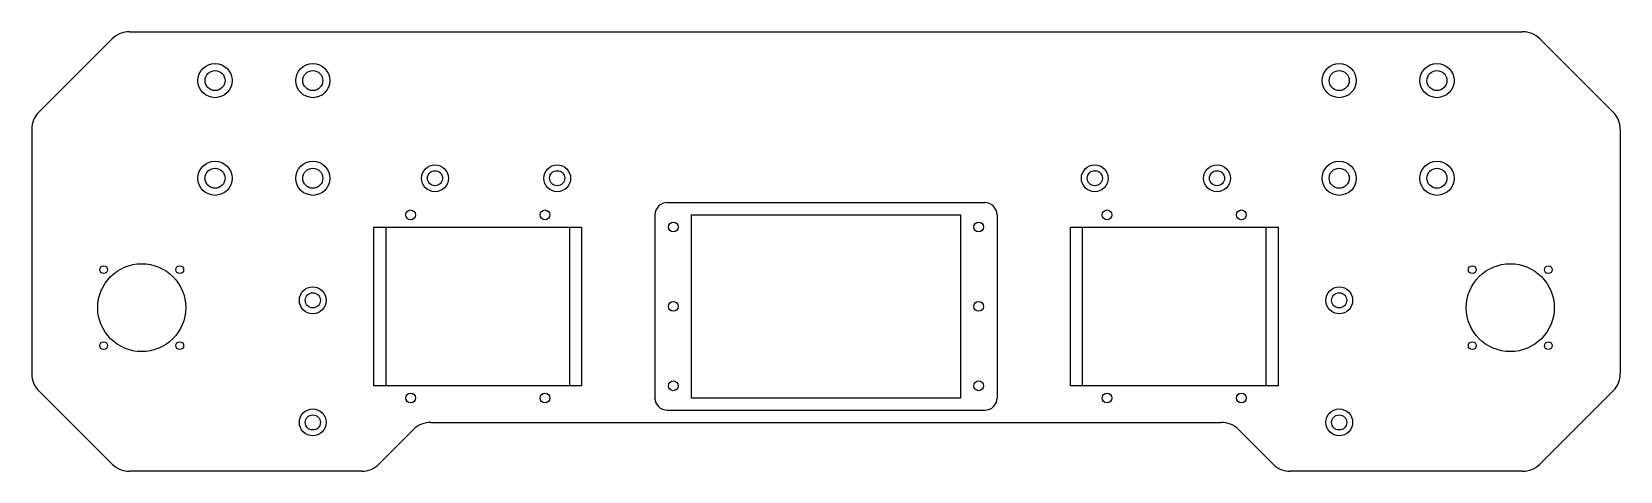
# Model space of a CAD drawing. Extents: x -325 to 325, y -90 to 90.
import ezdxf

# ---------------------------------------------------------------- set-up
doc = ezdxf.new("R2010")
doc.units = 0
doc.layers.add('Fusion002003', color=7, linetype='CONTINUOUS')

msp = doc.modelspace()

# ---------------------------------------------------------------- linework, layer by layer
at = {"layer": 'Fusion002003'}
for p, q in [((-322.071, 57.0711), (-292.071, 87.0711)), ((-322.071, 57.0711), (-292.071, 87.0711)), ((-322.071, 57.0711, -20), (-292.071, 87.0711, -20)), ((-322.071, 57.0711, -20), (-292.071, 87.0711, -20)), ((-292.071, 87.0711, -20), (-292.071, 87.0711)), ((-292.071, 87.0711, -20), (-292.071, 87.0711)), ((-285, 90), (285, 90)), ((-285, 90, -20), (285, 90, -20)), ((-285, 90), (285, 90)), ((-285, 90, -20), (285, 90, -20)), ((-285, 90, -20), (-285, 90)), ((-285, 90, -20), (-285, 90)), ((285, 90, -20), (285, 90)), ((285, 90, -20), (285, 90)), ((292.071, 87.0711), (322.071, 57.0711)), ((292.071, 87.0711, -20), (322.071, 57.0711, -20)), ((292.071, 87.0711, -20), (292.071, 87.0711)), ((292.071, 87.0711), (322.071, 57.0711)), ((292.071, 87.0711, -20), (322.071, 57.0711, -20)), ((292.071, 87.0711, -20), (292.071, 87.0711)), ((-245.9, 70, -20), (-245.9, 70, -9.5)), ((-245.9, 70, -20), (-245.9, 70, -9.5)), ((-205.9, 70, -20), (-205.9, 70, -9.5)), ((-205.9, 70, -20), (-205.9, 70, -9.5)), ((214.1, 70, -20), (214.1, 70, -9.5)), ((214.1, 70, -20), (214.1, 70, -9.5)), ((254.1, 70, -20), (254.1, 70, -9.5)), ((254.1, 70, -20), (254.1, 70, -9.5)), ((-322.071, 57.0711, -20), (-322.071, 57.0711)), ((-322.071, 57.0711, -20), (-322.071, 57.0711)), ((322.071, 57.0711, -20), (322.071, 57.0711)), ((322.071, 57.0711, -20), (322.071, 57.0711)), ((-325, 50), (-325, -50)), ((-325, 50, -20), (-325, -50, -20)), ((-325, 50, -20), (-325, -50, -20)), ((-325, 50), (-325, -50)), ((-325, 50, -20), (-325, 50)), ((-325, 50, -20), (-325, 50)), ((325, 50), (325, -50)), ((325, 50, -20), (325, -50, -20)), ((325, 50, -20), (325, 50)), ((325, 50), (325, -50)), ((325, 50, -20), (325, -50, -20)), ((325, 50, -20), (325, 50)), ((-245.9, 30, -20), (-245.9, 30, -9.5)), ((-245.9, 30, -20), (-245.9, 30, -9.5)), ((-205.9, 30, -20), (-205.9, 30, -9.5)), ((-205.9, 30, -20), (-205.9, 30, -9.5)), ((214.1, 30, -20), (214.1, 30, -9.5)), ((214.1, 30, -20), (214.1, 30, -9.5)), ((254.1, 30, -20), (254.1, 30, -9.5)), ((254.1, 30, -20), (254.1, 30, -9.5)), ((-65, 20), (65, 20)), ((-65, 20, -3), (-65, 20)), ((-65, 20, -3), (-65, 20)), ((-65, 20, -3), (65, 20, -3)), ((-65, 20), (65, 20)), ((-65, 20, -3), (65, 20, -3)), ((65, 20, -3), (65, 20)), ((65, 20, -3), (65, 20)), ((-70, 15), (-70, -60)), ((-70, 15, -3), (-70, 15)), ((-70, 15, -3), (-70, 15)), ((-70, 15, -3), (-70, -60, -3)), ((-70, 15), (-70, -60)), ((-70, 15, -3), (-70, -60, -3)), ((-55, 15, -3), (55, 15, -3)), ((-55, -60, -3), (-55, 15, -3)), ((-55, 15, -20), (55, 15, -20)), ((-55, -60, -20), (-55, 15, -20)), ((-55, 15, -20), (55, 15, -20)), ((-55, 15, -3), (55, 15, -3)), ((-55, 15, -20), (-55, 15, -3)), ((-55, -60, -20), (-55, 15, -20)), ((-55, 15, -20), (-55, 15, -3)), ((-55, -60, -3), (-55, 15, -3)), ((55, 15, -3), (55, -60, -3)), ((55, 15, -20), (55, -60, -20)), ((55, 15, -20), (55, 15, -3)), ((55, 15, -20), (55, 15, -3)), ((55, 15, -20), (55, -60, -20)), ((55, 15, -3), (55, -60, -3)), ((70, 15), (70, -60)), ((70, 15, -3), (70, 15)), ((70, 15, -3), (70, 15)), ((70, 15, -3), (70, -60, -3)), ((70, 15), (70, -60)), ((70, 15, -3), (70, -60, -3)), ((-185, -55, -9.5), (-185, 10, -9.5)), ((-185, 10, -9.5), (-180, 10, -9.5)), ((-185, 10, -9.5), (-185, 10, -6.5)), ((-185, -55, -9.5), (-185, 10, -9.5)), ((-185, -55, -6.5), (-185, 10, -6.5)), ((-185, -55, -6.5), (-185, 10, -6.5)), ((-185, 10, -6.5), (-180, 10, -6.5)), ((-185, 10, -6.5), (-180, 10, -6.5)), ((-185, 10, -9.5), (-185, 10, -6.5)), ((-185, 10, -9.5), (-180, 10, -9.5)), ((-180, 10), (-105, 10)), ((-180, -55), (-180, 10)), ((-180, 10, -20), (-105, 10, -20)), ((-180, -55, -20), (-180, 10, -20)), ((-180, 10, -20), (-180, 10, -9.5)), ((-180, -55, -20), (-180, 10, -20)), ((-180, -55, -9.5), (-180, 10, -9.5)), ((-180, -55, -9.5), (-180, 10, -9.5)), ((-180, -55, -6.5), (-180, 10, -6.5)), ((-180, 10, -20), (-180, 10, -9.5)), ((-180, 10, -20), (-105, 10, -20)), ((-180, 10), (-105, 10)), ((-180, 10, -6.5), (-180, 10)), ((-180, -55, -6.5), (-180, 10, -6.5)), ((-180, 10, -6.5), (-180, 10)), ((-180, -55), (-180, 10)), ((-105, 10), (-105, -55)), ((-105, 10, -20), (-105, -55, -20)), ((-105, 10, -20), (-105, 10, -9.5)), ((-105, 10, -20), (-105, -55, -20)), ((-105, 10, -9.5), (-105, -55, -9.5)), ((-105, 10, -9.5), (-100, 10, -9.5)), ((-105, 10, -9.5), (-105, -55, -9.5)), ((-105, 10, -6.5), (-100, 10, -6.5)), ((-105, 10, -6.5), (-105, -55, -6.5)), ((-105, 10, -20), (-105, 10, -9.5)), ((-105, 10, -9.5), (-100, 10, -9.5)), ((-105, 10, -6.5), (-100, 10, -6.5)), ((-105, 10, -6.5), (-105, 10)), ((-105, 10, -6.5), (-105, 10)), ((-105, 10, -6.5), (-105, -55, -6.5)), ((-105, 10), (-105, -55)), ((-100, 10, -9.5), (-100, -55, -9.5)), ((-100, 10, -9.5), (-100, 10, -6.5)), ((-100, 10, -9.5), (-100, -55, -9.5)), ((-100, 10, -6.5), (-100, -55, -6.5)), ((-100, 10, -6.5), (-100, -55, -6.5)), ((-100, 10, -9.5), (-100, 10, -6.5)), ((100, -55, -9.5), (100, 10, -9.5)), ((100, 10, -9.5), (105, 10, -9.5)), ((100, 10, -9.5), (100, 10, -6.5)), ((100, -55, -9.5), (100, 10, -9.5)), ((100, -55, -6.5), (100, 10, -6.5)), ((100, -55, -6.5), (100, 10, -6.5)), ((100, 10, -6.5), (105, 10, -6.5)), ((100, 10, -6.5), (105, 10, -6.5)), ((100, 10, -9.5), (100, 10, -6.5)), ((100, 10, -9.5), (105, 10, -9.5)), ((105, 10), (180, 10)), ((105, -55), (105, 10)), ((105, 10, -20), (180, 10, -20)), ((105, -55, -20), (105, 10, -20)), ((105, 10, -20), (105, 10, -9.5)), ((105, -55, -20), (105, 10, -20)), ((105, -55, -9.5), (105, 10, -9.5)), ((105, -55, -9.5), (105, 10, -9.5)), ((105, -55, -6.5), (105, 10, -6.5)), ((105, 10, -20), (105, 10, -9.5)), ((105, 10, -20), (180, 10, -20)), ((105, 10), (180, 10)), ((105, 10, -6.5), (105, 10)), ((105, -55, -6.5), (105, 10, -6.5)), ((105, 10, -6.5), (105, 10)), ((105, -55), (105, 10)), ((180, 10), (180, -55)), ((180, 10, -20), (180, -55, -20)), ((180, 10, -20), (180, 10, -9.5)), ((180, 10, -20), (180, -55, -20)), ((180, 10, -9.5), (180, -55, -9.5)), ((180, 10, -9.5), (185, 10, -9.5)), ((180, 10, -9.5), (180, -55, -9.5)), ((180, 10, -6.5), (185, 10, -6.5)), ((180, 10, -6.5), (180, -55, -6.5)), ((180, 10, -20), (180, 10, -9.5)), ((180, 10, -9.5), (185, 10, -9.5)), ((180, 10, -6.5), (185, 10, -6.5)), ((180, 10, -6.5), (180, 10)), ((180, 10, -6.5), (180, 10)), ((180, 10, -6.5), (180, -55, -6.5)), ((180, 10), (180, -55)), ((185, 10, -9.5), (185, -55, -9.5)), ((185, 10, -9.5), (185, 10, -6.5)), ((185, 10, -9.5), (185, -55, -9.5)), ((185, 10, -6.5), (185, -55, -6.5)), ((185, 10, -6.5), (185, -55, -6.5)), ((185, 10, -9.5), (185, 10, -6.5)), ((-325, -50, -20), (-325, -50)), ((-325, -50, -20), (-325, -50)), ((325, -50, -20), (325, -50)), ((325, -50, -20), (325, -50)), ((-322.071, -57.0711), (-292.071, -87.0711)), ((-322.071, -57.0711, -20), (-292.071, -87.0711, -20)), ((-322.071, -57.0711, -20), (-292.071, -87.0711, -20)), ((-322.071, -57.0711), (-292.071, -87.0711)), ((-322.071, -57.0711, -20), (-322.071, -57.0711)), ((-322.071, -57.0711, -20), (-322.071, -57.0711)), ((-180, -55, -9.5), (-185, -55, -9.5)), ((-185, -55, -9.5), (-185, -55, -6.5)), ((-180, -55, -6.5), (-185, -55, -6.5)), ((-180, -55, -9.5), (-185, -55, -9.5)), ((-185, -55, -9.5), (-185, -55, -6.5)), ((-180, -55, -6.5), (-185, -55, -6.5)), ((-105, -55), (-180, -55)), ((-105, -55, -20), (-180, -55, -20)), ((-180, -55, -20), (-180, -55, -9.5)), ((-105, -55, -20), (-180, -55, -20)), ((-180, -55, -20), (-180, -55, -9.5)), ((-180, -55, -6.5), (-180, -55)), ((-105, -55), (-180, -55)), ((-180, -55, -6.5), (-180, -55)), ((-105, -55, -20), (-105, -55, -9.5)), ((-100, -55, -9.5), (-105, -55, -9.5)), ((-100, -55, -6.5), (-105, -55, -6.5)), ((-105, -55, -6.5), (-105, -55)), ((-105, -55, -20), (-105, -55, -9.5)), ((-105, -55, -6.5), (-105, -55)), ((-100, -55, -6.5), (-105, -55, -6.5)), ((-100, -55, -9.5), (-105, -55, -9.5)), ((-100, -55, -9.5), (-100, -55, -6.5)), ((-100, -55, -9.5), (-100, -55, -6.5)), ((105, -55, -9.5), (100, -55, -9.5)), ((100, -55, -9.5), (100, -55, -6.5)), ((105, -55, -6.5), (100, -55, -6.5)), ((105, -55, -9.5), (100, -55, -9.5)), ((100, -55, -9.5), (100, -55, -6.5)), ((105, -55, -6.5), (100, -55, -6.5)), ((180, -55), (105, -55)), ((180, -55, -20), (105, -55, -20)), ((105, -55, -20), (105, -55, -9.5)), ((180, -55, -20), (105, -55, -20)), ((105, -55, -20), (105, -55, -9.5)), ((105, -55, -6.5), (105, -55)), ((180, -55), (105, -55)), ((105, -55, -6.5), (105, -55)), ((180, -55, -20), (180, -55, -9.5)), ((185, -55, -9.5), (180, -55, -9.5)), ((185, -55, -6.5), (180, -55, -6.5)), ((180, -55, -20), (180, -55, -9.5)), ((180, -55, -6.5), (180, -55)), ((185, -55, -6.5), (180, -55, -6.5)), ((185, -55, -9.5), (180, -55, -9.5)), ((180, -55, -6.5), (180, -55)), ((185, -55, -9.5), (185, -55, -6.5)), ((185, -55, -9.5), (185, -55, -6.5)), ((292.071, -87.0711), (322.071, -57.0711)), ((292.071, -87.0711, -20), (322.071, -57.0711, -20)), ((292.071, -87.0711, -20), (322.071, -57.0711, -20)), ((292.071, -87.0711), (322.071, -57.0711)), ((322.071, -57.0711, -20), (322.071, -57.0711)), ((322.071, -57.0711, -20), (322.071, -57.0711)), ((-70, -60, -3), (-70, -60)), ((-70, -60, -3), (-70, -60)), ((-65, -65), (65, -65)), ((-65, -65, -3), (-65, -65)), ((-65, -65, -3), (65, -65, -3)), ((-65, -65), (65, -65)), ((-65, -65, -3), (-65, -65)), ((-65, -65, -3), (65, -65, -3)), ((55, -60, -3), (-55, -60, -3)), ((55, -60, -20), (-55, -60, -20)), ((55, -60, -20), (-55, -60, -20)), ((-55, -60, -20), (-55, -60, -3)), ((55, -60, -3), (-55, -60, -3)), ((-55, -60, -20), (-55, -60, -3)), ((55, -60, -20), (55, -60, -3)), ((55, -60, -20), (55, -60, -3)), ((65, -65, -3), (65, -65)), ((65, -65, -3), (65, -65)), ((70, -60, -3), (70, -60)), ((70, -60, -3), (70, -60)), ((-161.716, -70), (161.716, -70)), ((-161.716, -70, -20), (161.716, -70, -20)), ((-161.716, -70), (161.716, -70)), ((-161.716, -70, -20), (-161.716, -70)), ((-161.716, -70, -20), (161.716, -70, -20)), ((-161.716, -70, -20), (-161.716, -70)), ((161.716, -70, -20), (161.716, -70)), ((161.716, -70, -20), (161.716, -70)), ((-182.929, -87.0711), (-168.787, -72.9289)), ((-182.929, -87.0711, -20), (-168.787, -72.9289, -20)), ((-182.929, -87.0711, -20), (-168.787, -72.9289, -20)), ((-182.929, -87.0711), (-168.787, -72.9289)), ((-168.787, -72.9289, -20), (-168.787, -72.9289)), ((-168.787, -72.9289, -20), (-168.787, -72.9289)), ((182.929, -87.0711), (168.787, -72.9289)), ((182.929, -87.0711, -20), (168.787, -72.9289, -20)), ((182.929, -87.0711), (168.787, -72.9289)), ((168.787, -72.9289, -20), (168.787, -72.9289)), ((182.929, -87.0711, -20), (168.787, -72.9289, -20)), ((168.787, -72.9289, -20), (168.787, -72.9289)), ((-292.071, -87.0711, -20), (-292.071, -87.0711)), ((-292.071, -87.0711, -20), (-292.071, -87.0711)), ((-190, -90), (-285, -90)), ((-190, -90, -20), (-285, -90, -20)), ((-190, -90), (-285, -90)), ((-285, -90, -20), (-285, -90)), ((-190, -90, -20), (-285, -90, -20)), ((-285, -90, -20), (-285, -90)), ((-190, -90, -20), (-190, -90)), ((-190, -90, -20), (-190, -90)), ((-182.929, -87.0711, -20), (-182.929, -87.0711)), ((-182.929, -87.0711, -20), (-182.929, -87.0711)), ((182.929, -87.0711, -20), (182.929, -87.0711)), ((182.929, -87.0711, -20), (182.929, -87.0711)), ((285, -90), (190, -90)), ((285, -90, -20), (190, -90, -20)), ((285, -90), (190, -90)), ((190, -90, -20), (190, -90)), ((285, -90, -20), (190, -90, -20)), ((190, -90, -20), (190, -90)), ((285, -90, -20), (285, -90)), ((285, -90, -20), (285, -90)), ((292.071, -87.0711, -20), (292.071, -87.0711)), ((292.071, -87.0711, -20), (292.071, -87.0711))]:
    msp.add_line(p, q, dxfattribs=at)
for centre, radius in [((-250, 70), 7), ((-250, 70), 7), ((-250, 70), 7), ((-250, 70), 7), ((-250, 70), 4.1), ((-250, 70), 4.1), ((-250, 70), 4.1), ((-250, 70), 4.1), ((-210, 70), 7), ((-210, 70), 7), ((-210, 70), 7), ((-210, 70), 7), ((-210, 70), 4.1), ((-210, 70), 4.1), ((-210, 70), 4.1), ((-210, 70), 4.1), ((210, 70), 7), ((210, 70), 7), ((210, 70), 7), ((210, 70), 7), ((210, 70), 4.1), ((210, 70), 4.1), ((210, 70), 4.1), ((210, 70), 4.1), ((250, 70), 7), ((250, 70), 7), ((250, 70), 7), ((250, 70), 7), ((250, 70), 4.1), ((250, 70), 4.1), ((250, 70), 4.1), ((250, 70), 4.1), ((-250, 30), 7), ((-250, 30), 7), ((-250, 30), 7), ((-250, 30), 7), ((-250, 30), 4.1), ((-250, 30), 4.1), ((-250, 30), 4.1), ((-250, 30), 4.1), ((-210, 30), 7), ((-210, 30), 7), ((-210, 30), 7), ((-210, 30), 7), ((-210, 30), 4.1), ((-210, 30), 4.1), ((-210, 30), 4.1), ((-210, 30), 4.1), ((-160, 30), 5.5), ((-160, 30), 5.5), ((-160, 30), 5.5), ((-160, 30), 5.5), ((-160, 30), 3.1), ((-160, 30), 3.1), ((-160, 30), 3.1), ((-160, 30), 3.1), ((-110, 30), 5.5), ((-110, 30), 5.5), ((-110, 30), 5.5), ((-110, 30), 5.5), ((-110, 30), 3.1), ((-110, 30), 3.1), ((-110, 30), 3.1), ((-110, 30), 3.1), ((110, 30), 5.5), ((110, 30), 5.5), ((110, 30), 5.5), ((110, 30), 5.5), ((110, 30), 3.1), ((110, 30), 3.1), ((110, 30), 3.1), ((110, 30), 3.1), ((160, 30), 5.5), ((160, 30), 5.5), ((160, 30), 5.5), ((160, 30), 5.5), ((160, 30), 3.1), ((160, 30), 3.1), ((160, 30), 3.1), ((160, 30), 3.1), ((210, 30), 7), ((210, 30), 7), ((210, 30), 7), ((210, 30), 7), ((210, 30), 4.1), ((210, 30), 4.1), ((210, 30), 4.1), ((210, 30), 4.1), ((250, 30), 7), ((250, 30), 7), ((250, 30), 7), ((250, 30), 7), ((250, 30), 4.1), ((250, 30), 4.1), ((250, 30), 4.1), ((250, 30), 4.1), ((-170, 15), 2), ((-170, 15), 2), ((-170, 15), 2), ((-170, 15), 2), ((-115, 15), 2), ((-115, 15), 2), ((-115, 15), 2), ((-115, 15), 2), ((115, 15), 2), ((115, 15), 2), ((115, 15), 2), ((115, 15), 2), ((170, 15), 2), ((170, 15), 2), ((170, 15), 2), ((170, 15), 2), ((-62.5, 10), 2), ((-62.5, 10), 2), ((-62.5, 10), 2), ((-62.5, 10), 2), ((62.5, 10), 2), ((62.5, 10), 2), ((62.5, 10), 2), ((62.5, 10), 2), ((-280, -23), 18), ((-280, -23), 18), ((-280, -23), 18), ((-280, -23), 18), ((-295.556, -7.4436), 1.6), ((-295.556, -7.4436), 1.6), ((-295.556, -7.4436), 1.6), ((-295.556, -7.4436), 1.6), ((-264.444, -7.4436), 1.6), ((-264.444, -7.4436), 1.6), ((-264.444, -7.4436), 1.6), ((-264.444, -7.4436), 1.6), ((280, -23), 18), ((280, -23), 18), ((280, -23), 18), ((280, -23), 18), ((264.444, -7.4436), 1.6), ((264.444, -7.4436), 1.6), ((264.444, -7.4436), 1.6), ((264.444, -7.4436), 1.6), ((295.556, -7.4436), 1.6), ((295.556, -7.4436), 1.6), ((295.556, -7.4436), 1.6), ((295.556, -7.4436), 1.6), ((-210, -20), 5.5), ((-210, -20), 5.5), ((-210, -20), 5.5), ((-210, -20), 5.5), ((-210, -20), 3.1), ((-210, -20), 3.1), ((-210, -20), 3.1), ((-210, -20), 3.1), ((210, -20), 5.5), ((210, -20), 5.5), ((210, -20), 5.5), ((210, -20), 5.5), ((210, -20), 3.1), ((210, -20), 3.1), ((210, -20), 3.1), ((210, -20), 3.1), ((-62.5, -22.5), 2), ((-62.5, -22.5), 2), ((-62.5, -22.5), 2), ((-62.5, -22.5), 2), ((62.5, -22.5), 2), ((62.5, -22.5), 2), ((62.5, -22.5), 2), ((62.5, -22.5), 2), ((-295.556, -38.5563), 1.6), ((-295.556, -38.5563), 1.6), ((-295.556, -38.5563), 1.6), ((-295.556, -38.5563), 1.6), ((-264.444, -38.5563), 1.6), ((-264.444, -38.5563), 1.6), ((-264.444, -38.5563), 1.6), ((-264.444, -38.5563), 1.6), ((264.444, -38.5563), 1.6), ((264.444, -38.5563), 1.6), ((264.444, -38.5563), 1.6), ((264.444, -38.5563), 1.6), ((295.556, -38.5563), 1.6), ((295.556, -38.5563), 1.6), ((295.556, -38.5563), 1.6), ((295.556, -38.5563), 1.6), ((-170, -60), 2), ((-170, -60), 2), ((-170, -60), 2), ((-170, -60), 2), ((-115, -60), 2), ((-115, -60), 2), ((-115, -60), 2), ((-115, -60), 2), ((-62.5, -55), 2), ((-62.5, -55), 2), ((-62.5, -55), 2), ((-62.5, -55), 2), ((62.5, -55), 2), ((62.5, -55), 2), ((62.5, -55), 2), ((62.5, -55), 2), ((115, -60), 2), ((115, -60), 2), ((115, -60), 2), ((115, -60), 2), ((170, -60), 2), ((170, -60), 2), ((170, -60), 2), ((170, -60), 2), ((-210, -70), 5.5), ((-210, -70), 5.5), ((-210, -70), 5.5), ((-210, -70), 5.5), ((210, -70), 5.5), ((210, -70), 5.5), ((210, -70), 5.5), ((210, -70), 5.5), ((-210, -70), 3.1), ((-210, -70), 3.1), ((-210, -70), 3.1), ((-210, -70), 3.1), ((210, -70), 3.1), ((210, -70), 3.1), ((210, -70), 3.1), ((210, -70), 3.1)]:
    msp.add_circle(centre, radius, dxfattribs=at)
for centre, radius, start, end in [((-285, 80), 10, 90, 135), ((-285, 80, -20), 10, 90, 135), ((-285, 80, -20), 10, 90, 135), ((-285, 80), 10, 90, 135), ((285, 80), 10, 45, 90), ((285, 80, -20), 10, 45, 90), ((285, 80, -20), 10, 45, 90), ((285, 80), 10, 45, 90), ((-315, 50), 10, 135, 180), ((-315, 50, -20), 10, 135, 180), ((-315, 50, -20), 10, 135, 180), ((-315, 50), 10, 135, 180), ((315, 50), 10, 0, 45), ((315, 50, -20), 10, 0, 45), ((315, 50, -20), 10, 0, 45), ((315, 50), 10, 0, 45), ((-65, 15), 5, 90, 180), ((-65, 15, -3), 5, 90, 180), ((-65, 15), 5, 90, 180), ((-65, 15, -3), 5, 90, 180), ((65, 15), 5, 0, 90), ((65, 15, -3), 5, 0, 90), ((65, 15), 5, 0, 90), ((65, 15, -3), 5, 0, 90), ((-315, -50), 10, 180, -135), ((-315, -50, -20), 10, 180, -135), ((-315, -50, -20), 10, 180, -135), ((-315, -50), 10, 180, -135), ((315, -50), 10, -45, 0), ((315, -50, -20), 10, -45, 0), ((315, -50, -20), 10, -45, 0), ((315, -50), 10, -45, 0), ((-65, -60), 5, 180, -90), ((-65, -60, -3), 5, 180, -90), ((-65, -60), 5, 180, -90), ((-65, -60, -3), 5, 180, -90), ((65, -60), 5, -90, 0), ((65, -60, -3), 5, -90, 0), ((65, -60), 5, -90, 0), ((65, -60, -3), 5, -90, 0), ((-161.716, -80), 10, 90, 135), ((-161.716, -80, -20), 10, 90, 135), ((-161.716, -80), 10, 90, 135), ((-161.716, -80, -20), 10, 90, 135), ((161.716, -80), 10, 45, 90), ((161.716, -80, -20), 10, 45, 90), ((161.716, -80), 10, 45, 90), ((161.716, -80, -20), 10, 45, 90), ((-285, -80), 10, -135, -90), ((-285, -80, -20), 10, -135, -90), ((-285, -80, -20), 10, -135, -90), ((-285, -80), 10, -135, -90), ((-190, -80), 10, -90, -45), ((-190, -80, -20), 10, -90, -45), ((-190, -80, -20), 10, -90, -45), ((-190, -80), 10, -90, -45), ((190, -80), 10, -135, -90), ((190, -80, -20), 10, -135, -90), ((190, -80, -20), 10, -135, -90), ((190, -80), 10, -135, -90), ((285, -80), 10, -90, -45), ((285, -80, -20), 10, -90, -45), ((285, -80, -20), 10, -90, -45), ((285, -80), 10, -90, -45)]:
    msp.add_arc(centre, radius, start, end, dxfattribs=at)
for points in [[(-243, 70), (-243, 70, -9.5)], [(-243, 70), (-243, 70, -9.5)], [(-203, 70), (-203, 70, -9.5)], [(-203, 70), (-203, 70, -9.5)], [(217, 70), (217, 70, -9.5)], [(217, 70), (217, 70, -9.5)], [(257, 70), (257, 70, -9.5)], [(257, 70), (257, 70, -9.5)], [(-243, 30), (-243, 30, -9.5)], [(-243, 30), (-243, 30, -9.5)], [(-203, 30), (-203, 30, -9.5)], [(-203, 30), (-203, 30, -9.5)], [(-156.9, 30, -6.5), (-156.9, 30, -20)], [(-156.9, 30, -6.5), (-156.9, 30, -20)], [(-154.5, 30), (-154.5, 30, -6.5)], [(-154.5, 30), (-154.5, 30, -6.5)], [(-106.9, 30, -6.5), (-106.9, 30, -20)], [(-106.9, 30, -6.5), (-106.9, 30, -20)], [(-104.5, 30), (-104.5, 30, -6.5)], [(-104.5, 30), (-104.5, 30, -6.5)], [(113.1, 30, -6.5), (113.1, 30, -20)], [(113.1, 30, -6.5), (113.1, 30, -20)], [(115.5, 30), (115.5, 30, -6.5)], [(115.5, 30), (115.5, 30, -6.5)], [(163.1, 30, -6.5), (163.1, 30, -20)], [(163.1, 30, -6.5), (163.1, 30, -20)], [(165.5, 30), (165.5, 30, -6.5)], [(165.5, 30), (165.5, 30, -6.5)], [(217, 30), (217, 30, -9.5)], [(217, 30), (217, 30, -9.5)], [(257, 30), (257, 30, -9.5)], [(257, 30), (257, 30, -9.5)], [(-168, 15), (-168, 15, -20)], [(-168, 15), (-168, 15, -20)], [(-113, 15), (-113, 15, -20)], [(-113, 15), (-113, 15, -20)], [(117, 15), (117, 15, -20)], [(117, 15), (117, 15, -20)], [(172, 15), (172, 15, -20)], [(172, 15), (172, 15, -20)], [(-60.5, 10, -3), (-60.5, 10, -20)], [(-60.5, 10, -3), (-60.5, 10, -20)], [(64.5, 10, -3), (64.5, 10, -20)], [(64.5, 10, -3), (64.5, 10, -20)], [(-293.956, -7.4436), (-293.956, -7.4436, -20)], [(-293.956, -7.4436), (-293.956, -7.4436, -20)], [(-262.844, -7.4436), (-262.844, -7.4436, -20)], [(-262.844, -7.4436), (-262.844, -7.4436, -20)], [(266.044, -7.4436), (266.044, -7.4436, -20)], [(266.044, -7.4436), (266.044, -7.4436, -20)], [(297.156, -7.4436), (297.156, -7.4436, -20)], [(297.156, -7.4436), (297.156, -7.4436, -20)], [(-262, -23), (-262, -23, -20)], [(-262, -23), (-262, -23, -20)], [(-206.9, -20, -6.5), (-206.9, -20, -20)], [(-206.9, -20, -6.5), (-206.9, -20, -20)], [(-204.5, -20), (-204.5, -20, -6.5)], [(-204.5, -20), (-204.5, -20, -6.5)], [(-60.5, -22.5, -3), (-60.5, -22.5, -20)], [(-60.5, -22.5, -3), (-60.5, -22.5, -20)], [(64.5, -22.5, -3), (64.5, -22.5, -20)], [(64.5, -22.5, -3), (64.5, -22.5, -20)], [(213.1, -20, -6.5), (213.1, -20, -20)], [(213.1, -20, -6.5), (213.1, -20, -20)], [(215.5, -20), (215.5, -20, -6.5)], [(215.5, -20), (215.5, -20, -6.5)], [(298, -23), (298, -23, -20)], [(298, -23), (298, -23, -20)], [(-293.956, -38.5563), (-293.956, -38.5563, -20)], [(-293.956, -38.5563), (-293.956, -38.5563, -20)], [(-262.844, -38.5563), (-262.844, -38.5563, -20)], [(-262.844, -38.5563), (-262.844, -38.5563, -20)], [(266.044, -38.5563), (266.044, -38.5563, -20)], [(266.044, -38.5563), (266.044, -38.5563, -20)], [(297.156, -38.5563), (297.156, -38.5563, -20)], [(297.156, -38.5563), (297.156, -38.5563, -20)], [(-60.5, -55, -3), (-60.5, -55, -20)], [(-60.5, -55, -3), (-60.5, -55, -20)], [(64.5, -55, -3), (64.5, -55, -20)], [(64.5, -55, -3), (64.5, -55, -20)], [(-168, -60), (-168, -60, -20)], [(-168, -60), (-168, -60, -20)], [(-113, -60), (-113, -60, -20)], [(-113, -60), (-113, -60, -20)], [(117, -60), (117, -60, -20)], [(117, -60), (117, -60, -20)], [(172, -60), (172, -60, -20)], [(172, -60), (172, -60, -20)], [(-206.9, -70, -6.5), (-206.9, -70, -20)], [(-206.9, -70, -6.5), (-206.9, -70, -20)], [(-204.5, -70), (-204.5, -70, -6.5)], [(-204.5, -70), (-204.5, -70, -6.5)], [(213.1, -70, -6.5), (213.1, -70, -20)], [(213.1, -70, -6.5), (213.1, -70, -20)], [(215.5, -70), (215.5, -70, -6.5)], [(215.5, -70), (215.5, -70, -6.5)]]:
    msp.add_open_spline(points, degree=1, dxfattribs=at)

doc.saveas('drawing.dxf')
